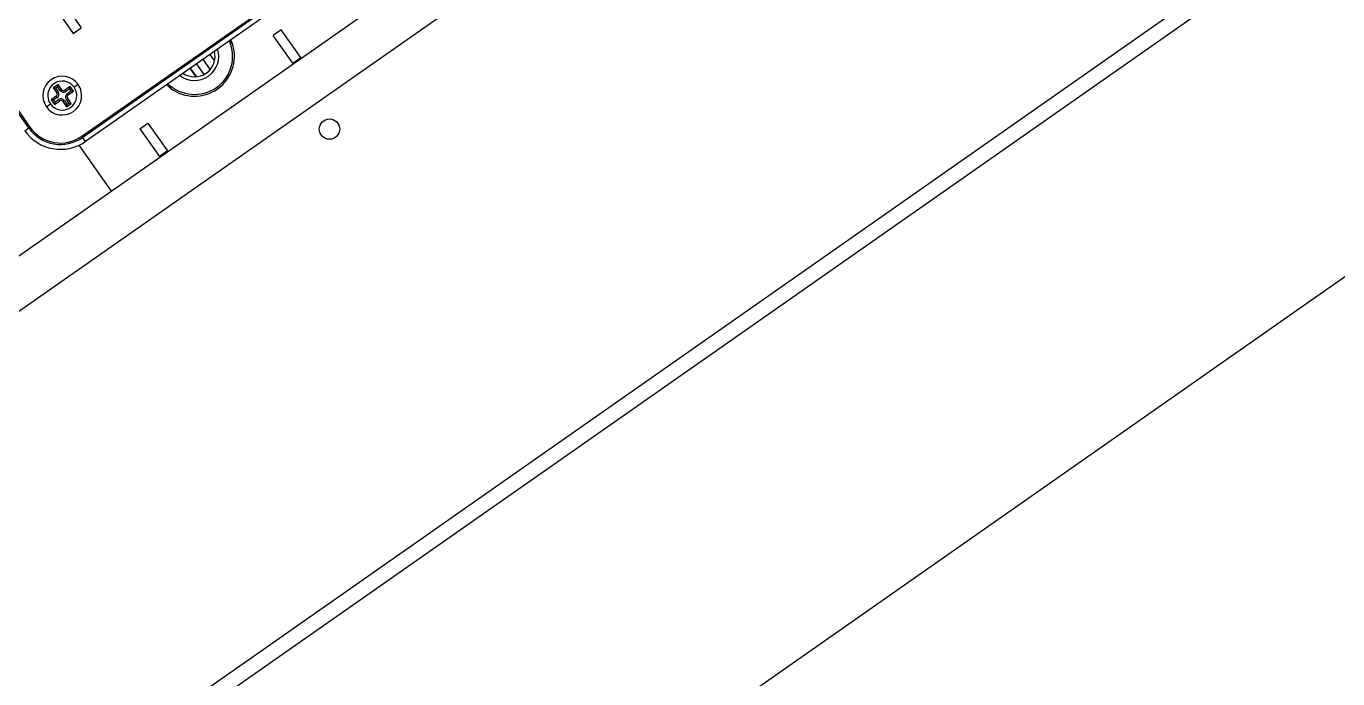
# Model space of a CAD drawing. Header units: millimetres. Extents: x 152904052 to 153933663, y 538271515 to 539240469.
# Drawn here: x 153346588.7 to 153346859.3, y 538942185.4 to 538942320.1 of the extents above; entities that cross this region are included whole.
import ezdxf

# ---------------------------------------------------------------- set-up
doc = ezdxf.new("R2010")
doc.units = ezdxf.units.MM
doc.layers.add('POWR', color=5, linetype='Continuous')

msp = doc.modelspace()

# ---------------------------------------------------------------- linework, layer by layer
at = {"layer": 'POWR', "color": 7}
for p, q in [((153346534.48, 538942119.3), (153347379.03, 538942710.65)), ((153346536.26, 538942116.76), (153347380.81, 538942708.11)), ((153346571.76, 538942066.05), (153347416.31, 538942657.41)), ((153346484.28, 538942189.25), (153346793.71, 538942405.92)), ((153346777.07, 538942405.62), (153346555.9, 538942250.76)), ((153346589.24, 538942299.13), (153346558.27, 538942343.36)), ((153346559.26, 538942342.46), (153346589.48, 538942299.3)), ((153346600.21, 538942297.41), (153346646.9, 538942330.1)), ((153346647.07, 538942329.85), (153346600.38, 538942297.16)), ((153346647.65, 538942329.04), (153346600.95, 538942296.34)), ((153346594.4, 538942324.35), (153346598.42, 538942318.62)), ((153346596.04, 538942325.5), (153346600.06, 538942319.76)), ((153346598.42, 538942318.62), (153346600.06, 538942319.76)), ((153346641.35, 538942319.38), (153346639.71, 538942318.23)), ((153346645.36, 538942313.64), (153346641.35, 538942319.38)), ((153346630.72, 538942317.18), (153346631.34, 538942316.3)), ((153346643.72, 538942312.49), (153346639.71, 538942318.23)), ((153346626.59, 538942314.29), (153346627.57, 538942312.9)), ((153346643.72, 538942312.49), (153346645.36, 538942313.64)), ((153346645.47, 538942313.47), (153346645.36, 538942313.64)), ((153346622.5, 538942311.43), (153346623.72, 538942309.68)), ((153346622.58, 538942311.48), (153346623.84, 538942309.69)), ((153346625.45, 538942310.17), (153346623.89, 538942312.4)), ((153346626.7, 538942311.19), (153346625.2, 538942313.32)), ((153346595.28, 538942308.11), (153346594.29, 538942307.43)), ((153346595.19, 538942307.62), (153346595.28, 538942308.11)), ((153346596.02, 538942307.05), (153346595.28, 538942308.11)), ((153346594.92, 538942305.66), (153346593.85, 538942304.92)), ((153346594.78, 538942307.34), (153346594.29, 538942307.43)), ((153346594.29, 538942307.43), (153346595.04, 538942306.36)), ((153346595.19, 538942307.62), (153346594.78, 538942307.34)), ((153346594.78, 538942307.34), (153346595.33, 538942306.56)), ((153346595.12, 538942305.38), (153346594.92, 538942305.66)), ((153346595.33, 538942306.56), (153346595.04, 538942306.36)), ((153346595.73, 538942306.85), (153346595.19, 538942307.62)), ((153346595.73, 538942306.85), (153346596.02, 538942307.05)), ((153346597.78, 538942307.67), (153346596.72, 538942306.93)), ((153346596.92, 538942306.64), (153346596.72, 538942306.93)), ((153346597.7, 538942307.18), (153346596.92, 538942306.64)), ((153346597.2, 538942306.23), (153346597.98, 538942306.77)), ((153346597.2, 538942306.23), (153346597.41, 538942305.94)), ((153346597.41, 538942305.94), (153346598.47, 538942306.69)), ((153346597.7, 538942307.18), (153346597.78, 538942307.67)), ((153346597.98, 538942306.77), (153346597.7, 538942307.18)), ((153346598.47, 538942306.69), (153346597.78, 538942307.67)), ((153346597.98, 538942306.77), (153346598.47, 538942306.69)), ((153346599.44, 538942308.1), (153346598.62, 538942307.52)), ((153346592.88, 538942303.51), (153346593.7, 538942304.08)), ((153346593.85, 538942304.92), (153346594.54, 538942303.94)), ((153346594.34, 538942304.83), (153346593.85, 538942304.92)), ((153346595.12, 538942305.38), (153346594.34, 538942304.83)), ((153346594.34, 538942304.83), (153346594.62, 538942304.42)), ((153346594.54, 538942303.94), (153346595.6, 538942304.68)), ((153346594.62, 538942304.42), (153346594.54, 538942303.94)), ((153346594.62, 538942304.42), (153346595.4, 538942304.97)), ((153346595.4, 538942304.97), (153346595.6, 538942304.68)), ((153346596.59, 538942304.76), (153346596.3, 538942304.56)), ((153346596.3, 538942304.56), (153346597.05, 538942303.49)), ((153346596.59, 538942304.76), (153346597.13, 538942303.98)), ((153346597, 538942305.04), (153346597.28, 538942305.25)), ((153346597.54, 538942304.27), (153346597, 538942305.04)), ((153346597.05, 538942303.49), (153346598.03, 538942304.18)), ((153346597.13, 538942303.98), (153346597.05, 538942303.49)), ((153346597.13, 538942303.98), (153346597.54, 538942304.27)), ((153346598.03, 538942304.18), (153346597.28, 538942305.25)), ((153346597.54, 538942304.27), (153346598.03, 538942304.18)), ((153346612.19, 538942298.96), (153346613.82, 538942300.1)), ((153346613.82, 538942300.1), (153346617.84, 538942294.37)), ((153346588.42, 538942298.55), (153346589.24, 538942299.13)), ((153346589.48, 538942299.3), (153346589.24, 538942299.13)), ((153346600.21, 538942297.41), (153346600.38, 538942297.16)), ((153346612.19, 538942298.96), (153346616.2, 538942293.22)), ((153346606.32, 538942286.06), (153346599.65, 538942295.58)), ((153346600.95, 538942296.34), (153346600.38, 538942297.16)), ((153346617.84, 538942294.37), (153346616.2, 538942293.22)), ((153346616.2, 538942293.22), (153346616.32, 538942293.06))]:
    msp.add_line(p, q, dxfattribs=at)
at = {"layer": 'POWR', "color": 7, "flags": 128}
for points in [[(153346631.34, 538942316.3), (153346631.12, 538942316.92), (153346630.95, 538942317.34)], [(153346643.82, 538942312.32), (153346643.82, 538942312.32), (153346643.72, 538942312.49)], [(153346618.5, 538942307.31), (153346617.99, 538942307.72), (153346617.65, 538942308.04)], [(153346617.84, 538942294.37), (153346617.97, 538942294.22), (153346617.97, 538942294.22)]]:
    msp.add_lwpolyline(points, dxfattribs=at)
at = {"layer": 'POWR', "color": 7}
msp.add_circle((153346651.3, 538942298.88), 2.1, dxfattribs=at)
for centre, radius, start, end in [((153346623.44, 538942313.92), 7.88, 225.9806, 24.0194), ((153346623.44, 538942313.92), 8.25, 233.1949, 16.8051), ((153346623.44, 538942313.92), 5, 232.4576, 17.5424), ((153346623.44, 538942313.92), 4.25, 235.6673, 14.3327), ((153346596.16, 538942305.8), 4, 35, 215), ((153346596.16, 538942305.8), 3, 35, 215), ((153346596.16, 538942305.8), 4, 215, 35), ((153346596.16, 538942305.8), 3, 215, 35), ((153346594.63, 538942306.07), 0.5, 305, 35), ((153346594.63, 538942306.07), 0.851, 305, 35), ((153346596.43, 538942307.34), 0.851, 215, 305), ((153346596.43, 538942307.34), 0.5, 215, 305), ((153346597.69, 538942305.53), 0.851, 125, 215), ((153346597.69, 538942305.53), 0.5, 125, 215), ((153346595.89, 538942304.27), 0.851, 35, 125), ((153346595.89, 538942304.27), 0.5, 35, 125), ((153346595.79, 538942303.71), 9, 215, 305), ((153346595.79, 538942303.71), 8, 215, 305), ((153346595.79, 538942303.71), 7.7, 215, 305)]:
    msp.add_arc(centre, radius, start, end, dxfattribs=at)
msp.add_open_spline([(153346618.5, 538942307.31), (153346618.32, 538942307.56), (153346618.12, 538942307.85), (153346617.91, 538942308.15), (153346617.88, 538942308.19)], degree=3, knots=[0, 0, 0, 0, 0.864038, 1, 1, 1, 1], dxfattribs=at)

doc.saveas('drawing.dxf')
